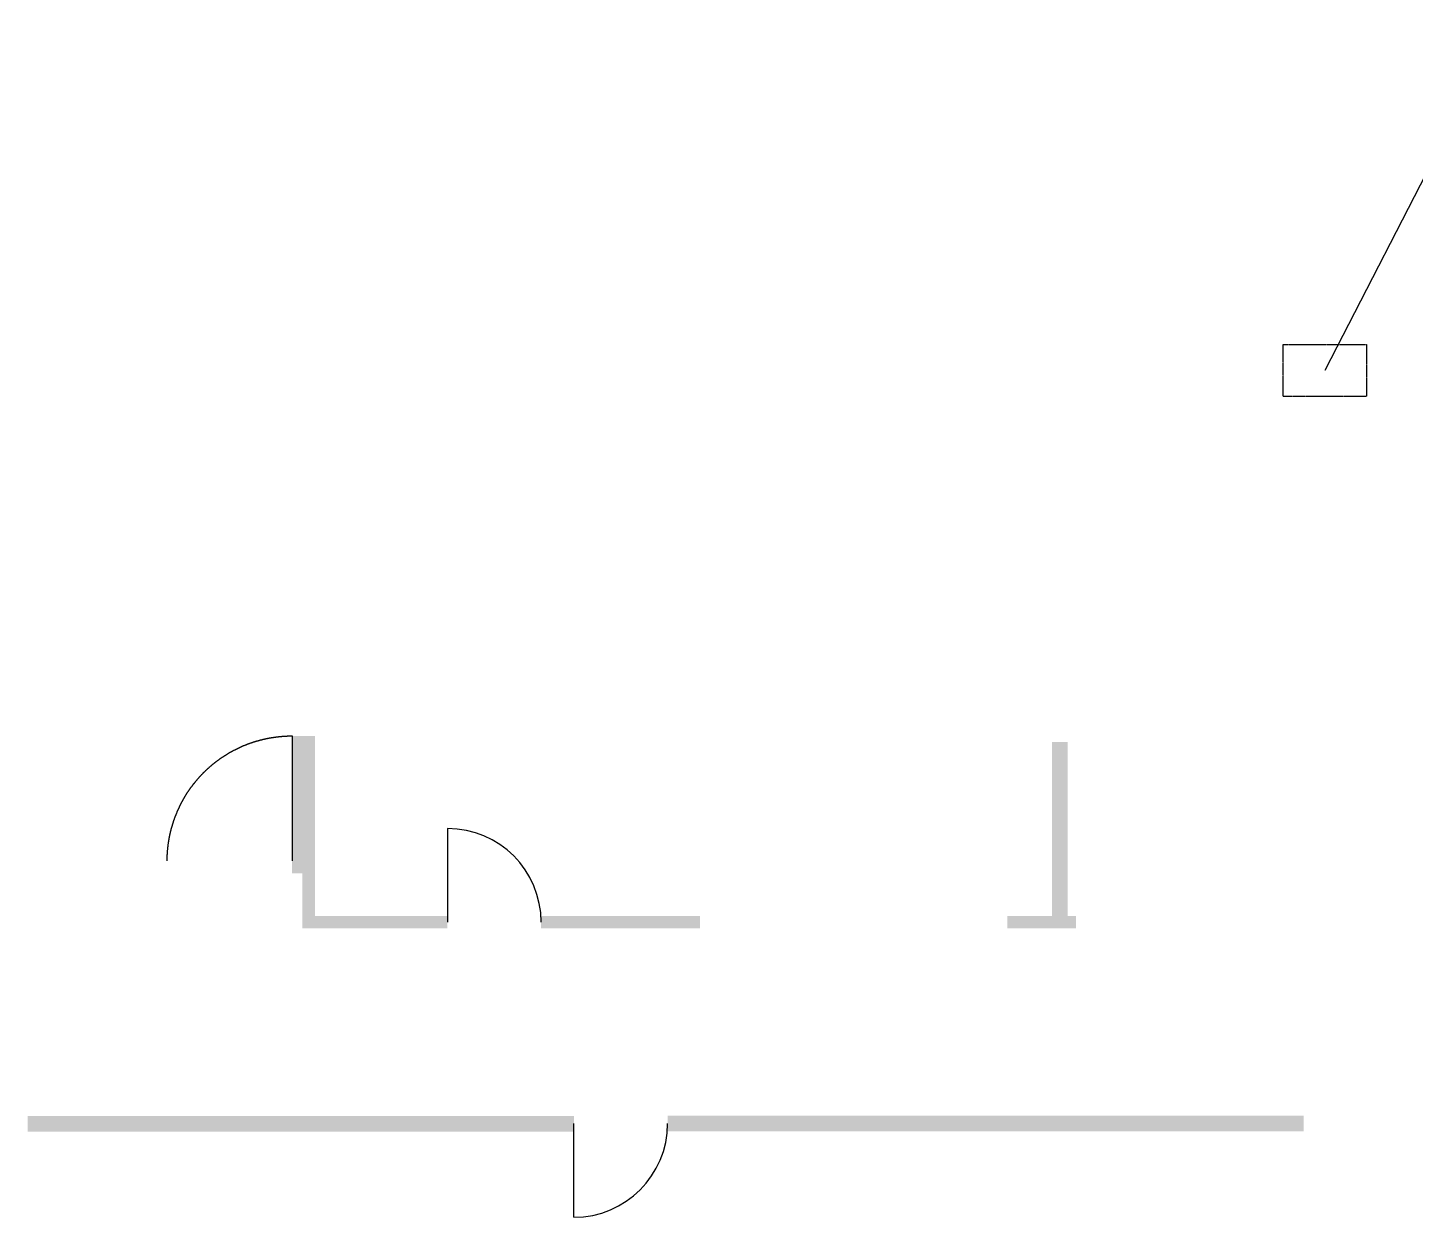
# Model space of a CAD drawing. Header units: millimetres. Extents: x -376000 to 292178, y -193032 to 188048.
# Drawn here: x -250043 to -236731, y -104156 to -92727 of the extents above; entities that cross this region are included whole.
import ezdxf

# ---------------------------------------------------------------- set-up
doc = ezdxf.new("R2010")
doc.units = ezdxf.units.MM
doc.linetypes.add('ラインタイプ-1', pattern=[2.116531, 1.058062, -1.058469])
for name, color, linetype, lineweight in [('02_既存平面-内部建具・サッシ', 7, 'Continuous', 18), ('07_文字・記号', 7, 'Continuous', 9), ('_区分表-C_A：塗（壁）-2 (2D)', 7, 'Continuous', 5), ('_区分表-オーナー：塗（壁）-3 (2D)', 7, 'Continuous', 5)]:
    doc.layers.add(name, color=color, linetype=linetype, lineweight=lineweight)
doc.layers.add('03_0.15', color=7, linetype='Continuous', lineweight=15, true_color=0x990099)
doc.layers.add('08_ハッチ・色', color=7, linetype='Continuous', lineweight=5, true_color=0x888888)
doc.styles.add('Hiragino Sans W3', font='', dxfattribs={"bigfont": 'Hiragino Sans W3'})
doc.styles.get('Hiragino Sans W3').set_extended_font_data('Hiragino Sans W3')

# ---------------------------------------------------------------- blocks, each defined once
blk = doc.blocks.new('グループ-312')
at = {"layer": '03_0.15'}
blk.add_line((-247503, -99531), (-247503, -100731), dxfattribs=at)
blk.add_open_spline([(-248703, -100731), (-248703, -100672), (-248697, -100613), (-248691, -100555), (-248680, -100497), (-248668, -100439), (-248651, -100383), (-248634, -100326), (-248611, -100272), (-248589, -100217), (-248561, -100165), (-248533, -100113), (-248501, -100064), (-248468, -100015), (-248430, -99970), (-248393, -99924), (-248351, -99882), (-248310, -99841), (-248264, -99803), (-248218, -99766), (-248169, -99733), (-248120, -99700), (-248068, -99673), (-248016, -99645), (-247962, -99622), (-247908, -99600), (-247851, -99583), (-247795, -99566), (-247737, -99554), (-247679, -99543), (-247620, -99537), (-247562, -99531), (-247503, -99531)], degree=2, knots=[0, 0, 0, 0.0625, 0.0625, 0.125, 0.125, 0.1875, 0.1875, 0.25, 0.25, 0.3125, 0.3125, 0.375, 0.375, 0.4375, 0.4375, 0.5, 0.5, 0.5625, 0.5625, 0.625, 0.625, 0.6875, 0.6875, 0.75, 0.75, 0.8125, 0.8125, 0.875, 0.875, 0.9375, 0.9375, 1, 1, 1], dxfattribs=at)
blk = doc.blocks.new('区分表-C_A：塗（壁）-2 (2D)')
at = {"layer": '08_ハッチ・色', "color": 160}
blk.add_solid([(-247283, -99531), (-247503, -99531), (-247283, -100851), (-247503, -100851)], dxfattribs=at)
at = {"layer": '08_ハッチ・色', "color": 141}
for points in [[(-247403, -101381), (-247283, -101381), (-247403, -100851), (-247283, -100851)], [(-247403, -101381), (-247283, -101381), (-247403, -100851), (-247283, -100851)], [(-246010, -101381), (-246010, -101261), (-247283, -101381), (-247283, -101261)], [(-246010, -101381), (-246010, -101261), (-247283, -101381), (-247283, -101261)], [(-243583, -101381), (-243583, -101261), (-245110, -101381), (-245110, -101261)], [(-243583, -101381), (-243583, -101261), (-245110, -101381), (-245110, -101261)], [(-240633, -101261), (-240633, -101381), (-239972, -101261), (-239972, -101381)], [(-240633, -101261), (-240633, -101381), (-239972, -101261), (-239972, -101381)]]:
    blk.add_solid(points, dxfattribs=at)
at = {"layer": '02_既存平面-内部建具・サッシ', "color": 7, "transparency": 33554559}
blk.add_blockref('グループ-312', (0, 0), dxfattribs=at)
blk = doc.blocks.new('グループ-426')
at = {"layer": '03_0.15'}
blk.add_line((-247503, -99531), (-247503, -100731), dxfattribs=at)
blk.add_open_spline([(-248703, -100731), (-248703, -100672), (-248697, -100613), (-248691, -100555), (-248680, -100497), (-248668, -100439), (-248651, -100383), (-248634, -100326), (-248611, -100272), (-248589, -100217), (-248561, -100165), (-248533, -100113), (-248501, -100064), (-248468, -100015), (-248430, -99970), (-248393, -99924), (-248351, -99882), (-248310, -99841), (-248264, -99803), (-248218, -99766), (-248169, -99733), (-248120, -99700), (-248068, -99673), (-248016, -99645), (-247962, -99622), (-247908, -99600), (-247851, -99583), (-247795, -99566), (-247737, -99554), (-247679, -99543), (-247620, -99537), (-247562, -99531), (-247503, -99531)], degree=2, knots=[0, 0, 0, 0.0625, 0.0625, 0.125, 0.125, 0.1875, 0.1875, 0.25, 0.25, 0.3125, 0.3125, 0.375, 0.375, 0.4375, 0.4375, 0.5, 0.5, 0.5625, 0.5625, 0.625, 0.625, 0.6875, 0.6875, 0.75, 0.75, 0.8125, 0.8125, 0.875, 0.875, 0.9375, 0.9375, 1, 1, 1], dxfattribs=at)
blk = doc.blocks.new('グループ-429')
at = {"layer": '03_0.15'}
blk.add_line((-244795, -104156), (-244795, -103256), dxfattribs=at)
blk.add_arc((-244795, -103256), 900, 270, 0, dxfattribs=at)
blk = doc.blocks.new('引出線付き注釈-8')
at = {"layer": '07_文字・記号', "color": 7, "lineweight": 13}
for p, q in [((0, 0), (-1580, -3080)), ((340, 0), (0, 0))]:
    blk.add_line(p, q, dxfattribs=at)
at = {"layer": '07_文字・記号', "color": 7, "insert": (341, 188), "char_height": 226.5, "width": 1787.31, "attachment_point": 1, "line_spacing_factor": 1.179427, "style": 'Hiragino Sans W3'}
blk.add_mtext('トランス増設', dxfattribs=at)
blk = doc.blocks.new('グループ-455')
at = {"layer": '03_0.15'}
blk.add_line((-246010, -100421), (-246010, -101321), dxfattribs=at)
blk.add_arc((-246010, -101321), 900, 0, 90, dxfattribs=at)
blk = doc.blocks.new('区分表-オーナー：塗（壁）-3 (2D)')
at = {"layer": '08_ハッチ・色', "linetype": 'ラインタイプ-1', "lineweight": 5, "flags": 128}
blk.add_lwpolyline([(-237980, -96270), (-237980, -95770), (-237180, -95770), (-237180, -96270)], close=True, dxfattribs=at)
at = {"layer": '08_ハッチ・色', "color": 160}
blk.add_solid([(-247283, -99531), (-247503, -99531), (-247283, -100851), (-247503, -100851)], dxfattribs=at)
at = {"layer": '08_ハッチ・色', "color": 141}
for points in [[(-240053, -99591), (-240203, -99591), (-240053, -101261), (-240203, -101261)], [(-247403, -101381), (-247283, -101381), (-247403, -100851), (-247283, -100851)], [(-247403, -101381), (-247283, -101381), (-247403, -100851), (-247283, -100851)], [(-246010, -101381), (-246010, -101261), (-247283, -101381), (-247283, -101261)], [(-246010, -101381), (-246010, -101261), (-247283, -101381), (-247283, -101261)], [(-243583, -101381), (-243583, -101261), (-245110, -101381), (-245110, -101261)], [(-243583, -101381), (-243583, -101261), (-245110, -101381), (-245110, -101261)], [(-240633, -101261), (-240633, -101381), (-239972, -101261), (-239972, -101381)], [(-240633, -101261), (-240633, -101381), (-239972, -101261), (-239972, -101381)], [(-250043, -103183), (-250043, -103333), (-244795, -103183), (-244795, -103333)], [(-250043, -103183), (-250043, -103333), (-244795, -103183), (-244795, -103333)], [(-243895, -103181), (-243895, -103331), (-237783, -103181), (-237783, -103331)], [(-243895, -103181), (-243895, -103331), (-237783, -103181), (-237783, -103331)]]:
    blk.add_solid(points, dxfattribs=at)
at = {"layer": '02_既存平面-内部建具・サッシ', "color": 7, "transparency": 33554559}
for name in ['グループ-426', 'グループ-455', 'グループ-429']:
    blk.add_blockref(name, (0, 0), dxfattribs=at)
at = {"layer": '07_文字・記号', "color": 7}
blk.add_blockref('引出線付き注釈-8', (-236000, -92940), dxfattribs=at)

msp = doc.modelspace()

# ---------------------------------------------------------------- block references
at = {"layer": '_区分表-C_A：塗（壁）-2 (2D)'}
msp.add_blockref('区分表-C_A：塗（壁）-2 (2D)', (0, 0), dxfattribs=at)
at = {"layer": '_区分表-オーナー：塗（壁）-3 (2D)'}
msp.add_blockref('区分表-オーナー：塗（壁）-3 (2D)', (0, 0), dxfattribs=at)

doc.saveas('drawing.dxf')
